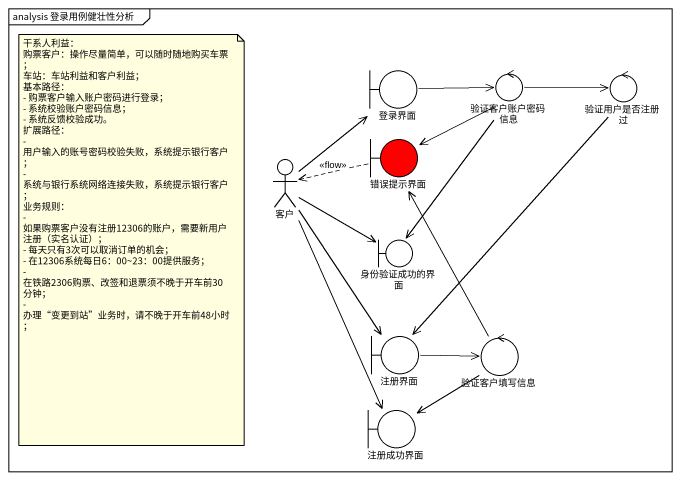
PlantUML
@startuml
mainframe analysis 登录用例健壮性分析
boundary 登录界面
control 验证客户账户密码信息
control 验证用户是否注册过
actor 客户
boundary 错误提示界面 #FF0000
boundary 身份验证成功的界面
boundary 注册界面
control 验证客户填写信息
boundary 注册成功界面
登录界面 -right-> 验证客户账户密码信息
验证客户账户密码信息 -right-> 验证用户是否注册过
验证客户账户密码信息 -left-> 错误提示界面
验证客户账户密码信息 --> 身份验证成功的界面
验证用户是否注册过 --> 注册界面
客户 -up-> 登录界面
客户 -right-> 身份验证成功的界面
客户 --> 注册界面
客户 --> 注册成功界面
错误提示界面 .left.> 客户 : <<flow>>
注册界面 -right-> 验证客户填写信息
验证客户填写信息 -up-> 错误提示界面
验证客户填写信息 --> 注册成功界面
note as N1
  干系人利益：
  购票客户：操作尽量简单，可以随时随地购买车票；
  车站：车站利益和客户利益；
  基本路径：
  - 购票客户输入账户密码进行登录；
  - 系统校验账户密码信息；
  - 系统反馈校验成功。
  扩展路径：
  - 用户输入的账号密码校验失败，系统提示银行客户；
  - 系统与银行系统网络连接失败，系统提示银行客户；
  业务规则：
  - 如果购票客户没有注册12306的账户，需要新用户注册（实名认证）；
  - 每天只有3次可以取消订单的机会；
  - 在12306系统每日6：00~23：00提供服务；
  - 在铁路2306购票、改签和退票须不晚于开车前30分钟；
  - 办理“变更到站”业务时，请不晚于开车前48小时；
end note
@enduml
